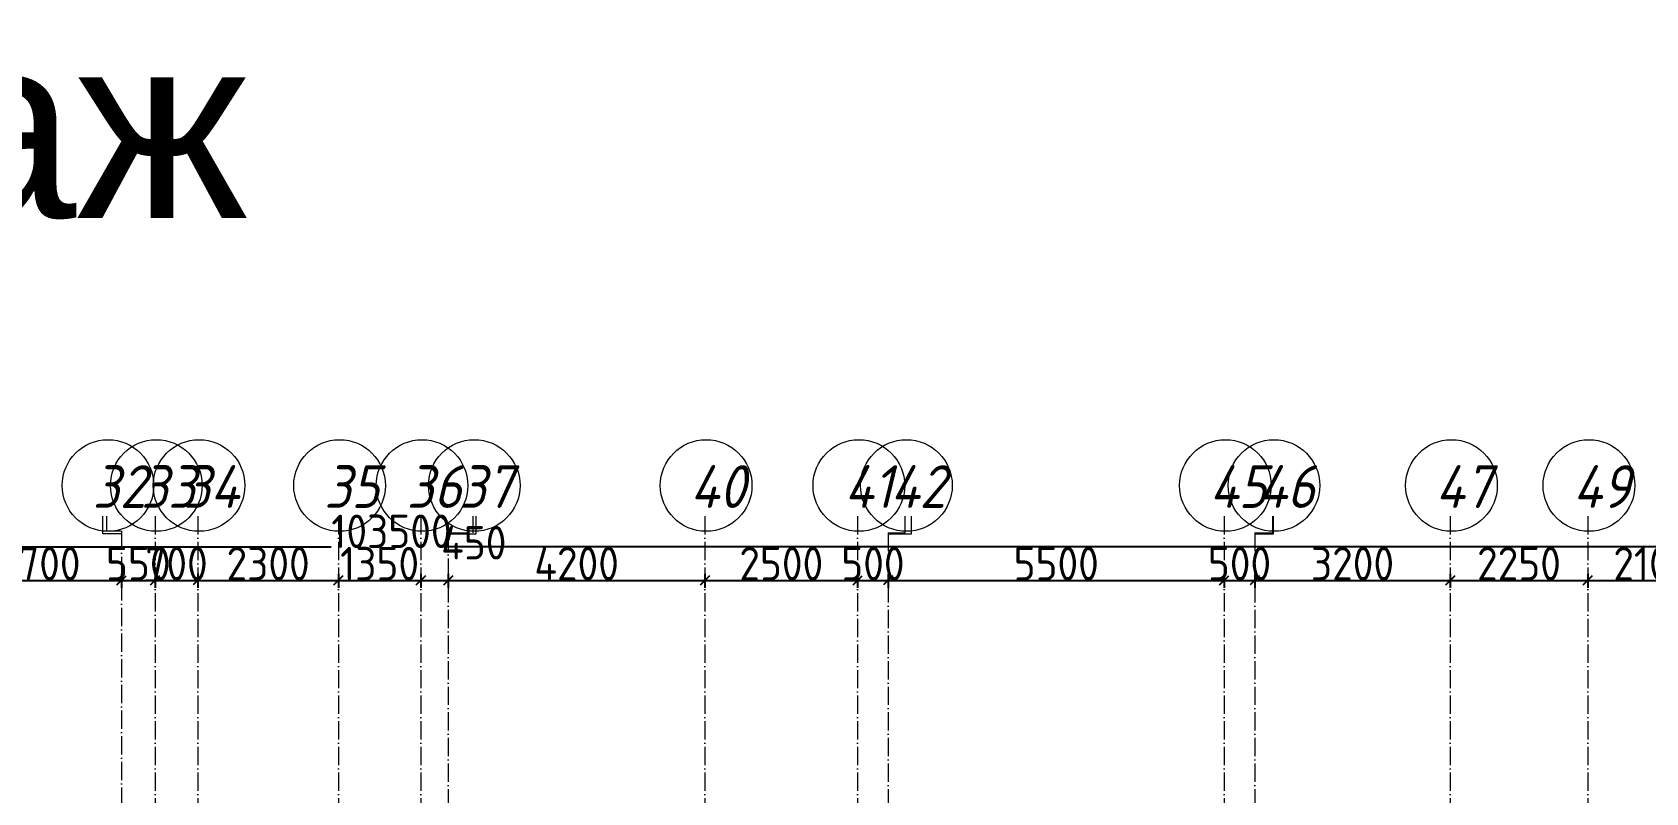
# Model space of a CAD drawing. Header units: millimetres. Extents: x -12989 to 629078, y -109036 to 555275.
# Drawn here: x 560058 to 586468, y 177145 to 189606 of the extents above; entities that cross this region are included whole.
import ezdxf

# ---------------------------------------------------------------- set-up
doc = ezdxf.new("R2010")
doc.units = ezdxf.units.MM
doc.linetypes.add('50_200_ШТРИХ_1Т_ш5_п1_п1_', pattern=[700, 500, -100, 0, -100])
for name, color, linetype, lineweight in [('A-____-____-DIMS', 7, 'Continuous', 9), ('S-GRID-____-IDEN', 7, 'Continuous', 9), ('S-GRID-____-OTLN', 7, 'Continuous', 9), ('S-GRID-____-OTLN-1', 7, '50_200_ШТРИХ_1Т_ш5_п1_п1_', 9)]:
    doc.layers.add(name, color=color, linetype=linetype, lineweight=lineweight)
doc.styles.add('ISOCPEUR_I_9', font='isocpeui.ttf', dxfattribs={"width": 0.9, "height": 250})
doc.styles.get("Standard").update_dxf_attribs({"font": 'arial.ttf'})
doc.styles.add('СПДС', font='isocpeur.ttf', dxfattribs={"width": 0.9})
doc.dimstyles.new('ISO-2_5_0_9К_БОЛЬШОЙ_ОСИ', dxfattribs={"dimscale": 304.8, "dimtxt": 248.995294, "dimasz": 0.492126, "dimexe": 0.393701, "dimexo": 0, "dimgap": 0, "dimtad": 1, "dimdec": 0, "dimzin": 0, "dimdsep": 46, "dimtxsty": 'ISOCPEUR_I_9', "dimblk1": 'OBLIQUE', "dimblk2": 'OBLIQUE', "dimsah": 1, "dimcen": 0.09, "dimdle": 0.393701, "dimazin": 0, "dimtfac": 1, "dimtdec": 4, "dimtix": 1, "dimtmove": 0, "dimatfit": 3, "dimfxl": 1, "dimtvp": 1, "dimtolj": 1, "dimtzin": 0, "dimarcsym": 2})
doc.dimstyles.new('ISO-2_5_0_9К_БОЛЬШОЙ_ОСИ_1', dxfattribs={"dimscale": 304.8, "dimtxt": 248.995294, "dimasz": 0.492126, "dimexe": 0.393701, "dimexo": 0, "dimgap": 0, "dimtad": 1, "dimdec": 0, "dimzin": 0, "dimdsep": 46, "dimtxsty": 'ISOCPEUR_I_9', "dimblk1": 'OBLIQUE', "dimblk2": 'OBLIQUE', "dimsah": 1, "dimcen": 0.09, "dimdle": 0.393701, "dimazin": 0, "dimtfac": 1, "dimtdec": 4, "dimtix": 1, "dimtmove": 1, "dimatfit": 3, "dimfxl": 1, "dimtvp": 1, "dimtolj": 1, "dimtzin": 0, "dimarcsym": 2})
doc.dimstyles.new('ISO-2_5_0_9К_БОЛЬШОЙ_ОСИ_2', dxfattribs={"dimscale": 304.8, "dimtxt": 248.995294, "dimasz": 0.492126, "dimexe": 0.393701, "dimexo": 0, "dimgap": 0, "dimtad": 1, "dimdec": 0, "dimzin": 0, "dimdsep": 46, "dimtxsty": 'ISOCPEUR_I_9', "dimblk1": 'OBLIQUE', "dimblk2": 'OBLIQUE', "dimsah": 1, "dimcen": 0.09, "dimdle": 0.393701, "dimazin": 0, "dimtfac": 1, "dimtdec": 4, "dimtix": 1, "dimtmove": 2, "dimatfit": 3, "dimfxl": 1, "dimtvp": 1, "dimtolj": 1, "dimtzin": 0, "dimarcsym": 2})

# ---------------------------------------------------------------- blocks, each defined once
blk = doc.blocks.new('Ось сетки - Круг_Ø6_00__ISO-2_5_0_9K_-25732049-АР1_План отверстий 3 этажа в осях 1-64_Ю-ЯЯ')
at = {"layer": 'S-GRID-____-IDEN'}
blk.add_circle((0, 0), 3, dxfattribs=at)
blk = doc.blocks.new('_Oblique')
at = {"color": 0, "linetype": 'ByBlock', "lineweight": -2}
blk.add_line((-0.5, -0.5), (0.5, 0.5), dxfattribs=at)
blk = doc.blocks.new('*D2851')
at = {"layer": 'A-____-____-DIMS', "color": 0, "lineweight": -2, "transparency": 16777216}
for p, q in [((325901, 2977), (328841, 2977)), ((326021, 3083), (326021, 2857)), ((328721, 3083), (328721, 2857))]:
    blk.add_line(p, q, dxfattribs=at)
at = {"layer": 'Defpoints', "color": 0, "transparency": 16777216}
for p in [(326021, 3083), (328721, 3083), (328721, 2977)]:
    blk.add_point(p, dxfattribs=at)
at = {"layer": 'A-____-____-DIMS', "color": 0, "lineweight": -2, "transparency": 16777216, "xscale": 150, "yscale": 150, "zscale": 150, "rotation": 180}
blk.add_blockref('_Oblique', (326021, 2977), dxfattribs=at)
at = {"layer": 'A-____-____-DIMS', "color": 0, "lineweight": -2, "transparency": 16777216, "xscale": 150, "yscale": 150, "zscale": 150}
blk.add_blockref('_Oblique', (328721, 2977), dxfattribs=at)
at = {"layer": 'A-____-____-DIMS', "color": 0, "transparency": 16777216, "insert": (327371, 3251), "char_height": 548.6, "attachment_point": 5, "style": 'СПДС'}
blk.add_mtext('\\A1;2700', dxfattribs=at)
blk = doc.blocks.new('*D2852')
at = {"layer": 'A-____-____-DIMS', "color": 0, "lineweight": -2, "transparency": 16777216}
for p, q in [((328721, 2977), (328571, 2977)), ((328721, 3083), (328721, 2857)), ((328721, 2977), (329271, 2977)), ((329271, 3083), (329271, 2857)), ((329271, 2977), (329421, 2977))]:
    blk.add_line(p, q, dxfattribs=at)
at = {"layer": 'Defpoints', "color": 0, "transparency": 16777216}
for p in [(328721, 3083), (329271, 3083), (329271, 2977)]:
    blk.add_point(p, dxfattribs=at)
at = {"layer": 'A-____-____-DIMS', "color": 0, "lineweight": -2, "transparency": 16777216, "xscale": 150, "yscale": 150, "zscale": 150}
blk.add_blockref('_Oblique', (328721, 2977), dxfattribs=at)
at = {"layer": 'A-____-____-DIMS', "color": 0, "lineweight": -2, "transparency": 16777216, "xscale": 150, "yscale": 150, "zscale": 150, "rotation": 180}
blk.add_blockref('_Oblique', (329271, 2977), dxfattribs=at)
at = {"layer": 'A-____-____-DIMS', "color": 0, "transparency": 16777216, "insert": (328996, 3251), "char_height": 548.6, "attachment_point": 5, "style": 'СПДС'}
blk.add_mtext('\\A1;550', dxfattribs=at)
blk = doc.blocks.new('*D2853')
at = {"layer": 'A-____-____-DIMS', "color": 0, "lineweight": -2, "transparency": 16777216}
for p, q in [((329271, 2977), (329121, 2977)), ((329271, 3083), (329271, 2857)), ((329271, 2977), (329971, 2977)), ((329971, 3083), (329971, 2857)), ((329971, 2977), (330121, 2977))]:
    blk.add_line(p, q, dxfattribs=at)
at = {"layer": 'Defpoints', "color": 0, "transparency": 16777216}
for p in [(329271, 3083), (329971, 3083), (329971, 2977)]:
    blk.add_point(p, dxfattribs=at)
at = {"layer": 'A-____-____-DIMS', "color": 0, "lineweight": -2, "transparency": 16777216, "xscale": 150, "yscale": 150, "zscale": 150}
blk.add_blockref('_Oblique', (329271, 2977), dxfattribs=at)
at = {"layer": 'A-____-____-DIMS', "color": 0, "lineweight": -2, "transparency": 16777216, "xscale": 150, "yscale": 150, "zscale": 150, "rotation": 180}
blk.add_blockref('_Oblique', (329971, 2977), dxfattribs=at)
at = {"layer": 'A-____-____-DIMS', "color": 0, "transparency": 16777216, "insert": (329621, 3251), "char_height": 548.6, "attachment_point": 5, "style": 'СПДС'}
blk.add_mtext('\\A1;700', dxfattribs=at)
blk = doc.blocks.new('*D2854')
at = {"layer": 'A-____-____-DIMS', "color": 0, "lineweight": -2, "transparency": 16777216}
for p, q in [((329851, 2977), (332391, 2977)), ((329971, 3083), (329971, 2857)), ((332271, 3083), (332271, 2857))]:
    blk.add_line(p, q, dxfattribs=at)
at = {"layer": 'Defpoints', "color": 0, "transparency": 16777216}
for p in [(329971, 3083), (332271, 3083), (332271, 2977)]:
    blk.add_point(p, dxfattribs=at)
at = {"layer": 'A-____-____-DIMS', "color": 0, "lineweight": -2, "transparency": 16777216, "xscale": 150, "yscale": 150, "zscale": 150, "rotation": 180}
blk.add_blockref('_Oblique', (329971, 2977), dxfattribs=at)
at = {"layer": 'A-____-____-DIMS', "color": 0, "lineweight": -2, "transparency": 16777216, "xscale": 150, "yscale": 150, "zscale": 150}
blk.add_blockref('_Oblique', (332271, 2977), dxfattribs=at)
at = {"layer": 'A-____-____-DIMS', "color": 0, "transparency": 16777216, "insert": (331121, 3251), "char_height": 548.6, "attachment_point": 5, "style": 'СПДС'}
blk.add_mtext('\\A1;2300', dxfattribs=at)
blk = doc.blocks.new('*D2855')
at = {"layer": 'A-____-____-DIMS', "color": 0, "lineweight": -2, "transparency": 16777216}
for p, q in [((332151, 2977), (333741, 2977)), ((332271, 3083), (332271, 2857)), ((333621, 3083), (333621, 2857))]:
    blk.add_line(p, q, dxfattribs=at)
at = {"layer": 'Defpoints', "color": 0, "transparency": 16777216}
for p in [(332271, 3083), (333621, 3083), (333621, 2977)]:
    blk.add_point(p, dxfattribs=at)
at = {"layer": 'A-____-____-DIMS', "color": 0, "lineweight": -2, "transparency": 16777216, "xscale": 150, "yscale": 150, "zscale": 150, "rotation": 180}
blk.add_blockref('_Oblique', (332271, 2977), dxfattribs=at)
at = {"layer": 'A-____-____-DIMS', "color": 0, "lineweight": -2, "transparency": 16777216, "xscale": 150, "yscale": 150, "zscale": 150}
blk.add_blockref('_Oblique', (333621, 2977), dxfattribs=at)
at = {"layer": 'A-____-____-DIMS', "color": 0, "transparency": 16777216, "insert": (332946, 3251), "char_height": 548.6, "attachment_point": 5, "style": 'СПДС'}
blk.add_mtext('\\A1;1350', dxfattribs=at)
blk = doc.blocks.new('*D2856')
at = {"layer": 'A-____-____-DIMS', "color": 0, "lineweight": -2, "transparency": 16777216}
for p, q in [((333501, 2977), (334191, 2977)), ((333621, 3083), (333621, 2857)), ((334071, 3083), (334071, 2857))]:
    blk.add_line(p, q, dxfattribs=at)
at = {"layer": 'Defpoints', "color": 0, "transparency": 16777216}
for p in [(333621, 3083), (334071, 3083), (334071, 2977)]:
    blk.add_point(p, dxfattribs=at)
at = {"layer": 'A-____-____-DIMS', "color": 0, "lineweight": -2, "transparency": 16777216, "xscale": 150, "yscale": 150, "zscale": 150, "rotation": 180}
blk.add_blockref('_Oblique', (333621, 2977), dxfattribs=at)
at = {"layer": 'A-____-____-DIMS', "color": 0, "lineweight": -2, "transparency": 16777216, "xscale": 150, "yscale": 150, "zscale": 150}
blk.add_blockref('_Oblique', (334071, 2977), dxfattribs=at)
at = {"layer": 'A-____-____-DIMS', "color": 0, "transparency": 16777216, "insert": (333953, 3868), "char_height": 548.6, "attachment_point": 1, "line_spacing_factor": 1.149209, "style": 'СПДС'}
blk.add_mtext('\\A1;450', dxfattribs=at)
blk = doc.blocks.new('*D2857')
at = {"layer": 'A-____-____-DIMS', "color": 0, "lineweight": -2, "transparency": 16777216}
for p, q in [((333951, 2977), (338391, 2977)), ((334071, 3083), (334071, 2857)), ((338271, 3083), (338271, 2857))]:
    blk.add_line(p, q, dxfattribs=at)
at = {"layer": 'Defpoints', "color": 0, "transparency": 16777216}
for p in [(334071, 3083), (338271, 3083), (338271, 2977)]:
    blk.add_point(p, dxfattribs=at)
at = {"layer": 'A-____-____-DIMS', "color": 0, "lineweight": -2, "transparency": 16777216, "xscale": 150, "yscale": 150, "zscale": 150, "rotation": 180}
blk.add_blockref('_Oblique', (334071, 2977), dxfattribs=at)
at = {"layer": 'A-____-____-DIMS', "color": 0, "lineweight": -2, "transparency": 16777216, "xscale": 150, "yscale": 150, "zscale": 150}
blk.add_blockref('_Oblique', (338271, 2977), dxfattribs=at)
at = {"layer": 'A-____-____-DIMS', "color": 0, "transparency": 16777216, "insert": (336171, 3251), "char_height": 548.6, "attachment_point": 5, "style": 'СПДС'}
blk.add_mtext('\\A1;4200', dxfattribs=at)
blk = doc.blocks.new('*D2858')
at = {"layer": 'A-____-____-DIMS', "color": 0, "lineweight": -2, "transparency": 16777216}
for p, q in [((338151, 2977), (340891, 2977)), ((338271, 3083), (338271, 2857)), ((340771, 3083), (340771, 2857))]:
    blk.add_line(p, q, dxfattribs=at)
at = {"layer": 'Defpoints', "color": 0, "transparency": 16777216}
for p in [(338271, 3083), (340771, 3083), (340771, 2977)]:
    blk.add_point(p, dxfattribs=at)
at = {"layer": 'A-____-____-DIMS', "color": 0, "lineweight": -2, "transparency": 16777216, "xscale": 150, "yscale": 150, "zscale": 150, "rotation": 180}
blk.add_blockref('_Oblique', (338271, 2977), dxfattribs=at)
at = {"layer": 'A-____-____-DIMS', "color": 0, "lineweight": -2, "transparency": 16777216, "xscale": 150, "yscale": 150, "zscale": 150}
blk.add_blockref('_Oblique', (340771, 2977), dxfattribs=at)
at = {"layer": 'A-____-____-DIMS', "color": 0, "transparency": 16777216, "insert": (339521, 3251), "char_height": 548.6, "attachment_point": 5, "style": 'СПДС'}
blk.add_mtext('\\A1;2500', dxfattribs=at)
blk = doc.blocks.new('*D2859')
at = {"layer": 'A-____-____-DIMS', "color": 0, "lineweight": -2, "transparency": 16777216}
for p, q in [((340771, 2977), (340621, 2977)), ((340771, 3083), (340771, 2857)), ((340771, 2977), (341271, 2977)), ((341271, 3083), (341271, 2857)), ((341271, 2977), (341421, 2977))]:
    blk.add_line(p, q, dxfattribs=at)
at = {"layer": 'Defpoints', "color": 0, "transparency": 16777216}
for p in [(340771, 3083), (341271, 3083), (341271, 2977)]:
    blk.add_point(p, dxfattribs=at)
at = {"layer": 'A-____-____-DIMS', "color": 0, "lineweight": -2, "transparency": 16777216, "xscale": 150, "yscale": 150, "zscale": 150}
blk.add_blockref('_Oblique', (340771, 2977), dxfattribs=at)
at = {"layer": 'A-____-____-DIMS', "color": 0, "lineweight": -2, "transparency": 16777216, "xscale": 150, "yscale": 150, "zscale": 150, "rotation": 180}
blk.add_blockref('_Oblique', (341271, 2977), dxfattribs=at)
at = {"layer": 'A-____-____-DIMS', "color": 0, "transparency": 16777216, "insert": (341021, 3251), "char_height": 548.6, "attachment_point": 5, "style": 'СПДС'}
blk.add_mtext('\\A1;500', dxfattribs=at)
blk = doc.blocks.new('*D2860')
at = {"layer": 'A-____-____-DIMS', "color": 0, "lineweight": -2, "transparency": 16777216}
for p, q in [((341151, 2977), (346891, 2977)), ((341271, 3083), (341271, 2857)), ((346771, 3083), (346771, 2857))]:
    blk.add_line(p, q, dxfattribs=at)
at = {"layer": 'Defpoints', "color": 0, "transparency": 16777216}
for p in [(341271, 3083), (346771, 3083), (346771, 2977)]:
    blk.add_point(p, dxfattribs=at)
at = {"layer": 'A-____-____-DIMS', "color": 0, "lineweight": -2, "transparency": 16777216, "xscale": 150, "yscale": 150, "zscale": 150, "rotation": 180}
blk.add_blockref('_Oblique', (341271, 2977), dxfattribs=at)
at = {"layer": 'A-____-____-DIMS', "color": 0, "lineweight": -2, "transparency": 16777216, "xscale": 150, "yscale": 150, "zscale": 150}
blk.add_blockref('_Oblique', (346771, 2977), dxfattribs=at)
at = {"layer": 'A-____-____-DIMS', "color": 0, "transparency": 16777216, "insert": (344021, 3251), "char_height": 548.6, "attachment_point": 5, "style": 'СПДС'}
blk.add_mtext('\\A1;5500', dxfattribs=at)
blk = doc.blocks.new('*D2861')
at = {"layer": 'A-____-____-DIMS', "color": 0, "lineweight": -2, "transparency": 16777216}
for p, q in [((346771, 2977), (346621, 2977)), ((346771, 3083), (346771, 2857)), ((346771, 2977), (347271, 2977)), ((347271, 3083), (347271, 2857)), ((347271, 2977), (347421, 2977))]:
    blk.add_line(p, q, dxfattribs=at)
at = {"layer": 'Defpoints', "color": 0, "transparency": 16777216}
for p in [(346771, 3083), (347271, 3083), (347271, 2977)]:
    blk.add_point(p, dxfattribs=at)
at = {"layer": 'A-____-____-DIMS', "color": 0, "lineweight": -2, "transparency": 16777216, "xscale": 150, "yscale": 150, "zscale": 150}
blk.add_blockref('_Oblique', (346771, 2977), dxfattribs=at)
at = {"layer": 'A-____-____-DIMS', "color": 0, "lineweight": -2, "transparency": 16777216, "xscale": 150, "yscale": 150, "zscale": 150, "rotation": 180}
blk.add_blockref('_Oblique', (347271, 2977), dxfattribs=at)
at = {"layer": 'A-____-____-DIMS', "color": 0, "transparency": 16777216, "insert": (347021, 3251), "char_height": 548.6, "attachment_point": 5, "style": 'СПДС'}
blk.add_mtext('\\A1;500', dxfattribs=at)
blk = doc.blocks.new('*D2862')
at = {"layer": 'A-____-____-DIMS', "color": 0, "lineweight": -2, "transparency": 16777216}
for p, q in [((347151, 2977), (350591, 2977)), ((347271, 3083), (347271, 2857)), ((350471, 3083), (350471, 2857))]:
    blk.add_line(p, q, dxfattribs=at)
at = {"layer": 'Defpoints', "color": 0, "transparency": 16777216}
for p in [(347271, 3083), (350471, 3083), (350471, 2977)]:
    blk.add_point(p, dxfattribs=at)
at = {"layer": 'A-____-____-DIMS', "color": 0, "lineweight": -2, "transparency": 16777216, "xscale": 150, "yscale": 150, "zscale": 150, "rotation": 180}
blk.add_blockref('_Oblique', (347271, 2977), dxfattribs=at)
at = {"layer": 'A-____-____-DIMS', "color": 0, "lineweight": -2, "transparency": 16777216, "xscale": 150, "yscale": 150, "zscale": 150}
blk.add_blockref('_Oblique', (350471, 2977), dxfattribs=at)
at = {"layer": 'A-____-____-DIMS', "color": 0, "transparency": 16777216, "insert": (348871, 3251), "char_height": 548.6, "attachment_point": 5, "style": 'СПДС'}
blk.add_mtext('\\A1;3200', dxfattribs=at)
blk = doc.blocks.new('*D2863')
at = {"layer": 'A-____-____-DIMS', "color": 0, "lineweight": -2, "transparency": 16777216}
for p, q in [((350351, 2977), (352841, 2977)), ((350471, 3083), (350471, 2857)), ((352721, 3083), (352721, 2857))]:
    blk.add_line(p, q, dxfattribs=at)
at = {"layer": 'Defpoints', "color": 0, "transparency": 16777216}
for p in [(350471, 3083), (352721, 3083), (352721, 2977)]:
    blk.add_point(p, dxfattribs=at)
at = {"layer": 'A-____-____-DIMS', "color": 0, "lineweight": -2, "transparency": 16777216, "xscale": 150, "yscale": 150, "zscale": 150, "rotation": 180}
blk.add_blockref('_Oblique', (350471, 2977), dxfattribs=at)
at = {"layer": 'A-____-____-DIMS', "color": 0, "lineweight": -2, "transparency": 16777216, "xscale": 150, "yscale": 150, "zscale": 150}
blk.add_blockref('_Oblique', (352721, 2977), dxfattribs=at)
at = {"layer": 'A-____-____-DIMS', "color": 0, "transparency": 16777216, "insert": (351596, 3251), "char_height": 548.6, "attachment_point": 5, "style": 'СПДС'}
blk.add_mtext('\\A1;2250', dxfattribs=at)
blk = doc.blocks.new('*D2864')
at = {"layer": 'A-____-____-DIMS', "color": 0, "lineweight": -2, "transparency": 16777216}
for p, q in [((352601, 2977), (354941, 2977)), ((352721, 3083), (352721, 2857)), ((354821, 3083), (354821, 2857))]:
    blk.add_line(p, q, dxfattribs=at)
at = {"layer": 'Defpoints', "color": 0, "transparency": 16777216}
for p in [(352721, 3083), (354821, 3083), (354821, 2977)]:
    blk.add_point(p, dxfattribs=at)
at = {"layer": 'A-____-____-DIMS', "color": 0, "lineweight": -2, "transparency": 16777216, "xscale": 150, "yscale": 150, "zscale": 150, "rotation": 180}
blk.add_blockref('_Oblique', (352721, 2977), dxfattribs=at)
at = {"layer": 'A-____-____-DIMS', "color": 0, "lineweight": -2, "transparency": 16777216, "xscale": 150, "yscale": 150, "zscale": 150}
blk.add_blockref('_Oblique', (354821, 2977), dxfattribs=at)
at = {"layer": 'A-____-____-DIMS', "color": 0, "transparency": 16777216, "insert": (353771, 3251), "char_height": 548.6, "attachment_point": 5, "style": 'СПДС'}
blk.add_mtext('\\A1;2100', dxfattribs=at)
blk = doc.blocks.new('*D2873')
at = {"layer": 'A-____-____-DIMS', "color": 0, "lineweight": -2, "transparency": 16777216}
for p, q in [((281301, 3529), (332155, 3529)), ((281421, 3635), (281421, 3409)), ((385041, 3529), (334032, 3529)), ((384921, 3635), (384921, 3409))]:
    blk.add_line(p, q, dxfattribs=at)
at = {"layer": 'Defpoints', "color": 0, "transparency": 16777216}
for p in [(281421, 3635), (384921, 3635), (384921, 3529)]:
    blk.add_point(p, dxfattribs=at)
at = {"layer": 'A-____-____-DIMS', "color": 0, "lineweight": -2, "transparency": 16777216, "xscale": 150, "yscale": 150, "zscale": 150, "rotation": 180}
blk.add_blockref('_Oblique', (281421, 3529), dxfattribs=at)
at = {"layer": 'A-____-____-DIMS', "color": 0, "lineweight": -2, "transparency": 16777216, "xscale": 150, "yscale": 150, "zscale": 150}
blk.add_blockref('_Oblique', (384921, 3529), dxfattribs=at)
at = {"layer": 'A-____-____-DIMS', "color": 0, "transparency": 16777216, "insert": (332155, 4055), "char_height": 548.6, "attachment_point": 1, "line_spacing_factor": 1.149209, "style": 'СПДС'}
blk.add_mtext('\\A1;103500', dxfattribs=at)
blk = doc.blocks.new('3эт')
at = {"layer": 'S-GRID-____-OTLN-1', "color": 251, "ltscale": 0.6, "true_color": 0x636466}
for p, q in [((328480.3, 3785.7), (328480.3, 4029.4)), ((329270.7, 4029.4), (329270.7, -33971.9)), ((329970.7, 4029.4), (329970.7, -9616.1)), ((332270.7, 4029.4), (332270.7, -33971.9)), ((333620.7, 4029.4), (333620.7, -20188)), ((334475.5, 3756), (334475.5, 4029.4)), ((338270.7, 4029.4), (338270.7, -33971.9)), ((340770.7, 4029.4), (340770.7, -33971.9)), ((341549.4, 3756), (341549.4, 4029.4)), ((346770.7, 4029.4), (346770.7, -33971.9)), ((347565.2, 3756), (347565.2, 4029.4)), ((350470.7, 4029.4), (350470.7, -33971.9)), ((352720.7, 4029.4), (352720.7, -33971.9)), ((328720.7, 3785.7), (328480.3, 3785.7)), ((328720.7, 3785.7), (328720.7, -33833.1)), ((334070.7, 3756), (334070.7, -20188)), ((334070.7, 3756), (334475.5, 3756)), ((341270.7, 3756), (341270.7, -33823.9)), ((341270.7, 3756), (341549.4, 3756)), ((347270.7, 3756), (347270.7, -33828.9)), ((347270.7, 3756), (347565.2, 3756))]:
    blk.add_line(p, q, dxfattribs=at)
at = {"layer": 'S-GRID-____-IDEN', "xscale": 250, "yscale": 250, "zscale": 99.99999999999993, "rotation": 180}
for p in [(328500.2, 4531.9), (329290.6, 4531.9), (329990.6, 4531.9), (332290.6, 4531.9), (333640.6, 4531.9), (334495.3, 4531.9), (338290.6, 4531.9), (340790.6, 4531.9), (341569.3, 4531.9), (346790.6, 4531.9), (347585.1, 4531.9), (350490.6, 4531.9), (352740.6, 4531.9)]:
    blk.add_blockref('Ось сетки - Круг_Ø6_00__ISO-2_5_0_9K_-25732049-АР1_План отверстий 3 этажа в осях 1-64_Ю-ЯЯ', p, dxfattribs=at)
at = {"layer": 'S-GRID-____-IDEN', "char_height": 700, "attachment_point": 1, "style": 'ISOCPEUR_I_9'}
for s, insert, width in [('32', (328248.7, 4864.3), 404.05), ('33', (329039.1, 4864.3), 404.05), ('34', (329730.1, 4864.3), 425.696), ('35', (332039.1, 4864.3), 404.05), ('36', (333389.1, 4864.3), 404.05), ('37', (334243.9, 4864.3), 404.05), ('40', (338030.1, 4864.3), 425.696), ('41', (340554, 4864.3), 367.975), ('42', (341308.8, 4864.3), 425.696), ('45', (346530.1, 4864.3), 425.696), ('46', (347324.6, 4864.3), 425.696), ('47', (350230.1, 4864.3), 425.696), ('49', (352480.1, 4864.3), 425.696)]:
    blk.add_mtext(s, dxfattribs=dict(at, insert=insert, width=width))
at = {"layer": 'A-____-____-DIMS'}
for base, p1, p2, dimstyle, override, picture, middle in [((384920.7, 3529.2), (281420.7, 3635.3), (384920.7, 3635.3), 'ISO-2_5_0_9К_БОЛЬШОЙ_ОСИ_2', {"dimtxt": 1.8, "dimpost": '<>', "dimtxsty": 'СПДС', "dimfxl": 103500}, '*D2873', (333093.6, 3689.2)), ((334070.7, 2977), (333620.7, 3083.1), (334070.7, 3083.1), 'ISO-2_5_0_9К_БОЛЬШОЙ_ОСИ_1', {"dimtxt": 1.8, "dimpost": '<>', "dimtxsty": 'СПДС', "dimfxl": 450}, '*D2856', (334446.8, 3136.9))]:
    dim = blk.add_linear_dim(base=base, p1=p1, p2=p2, dimstyle=dimstyle, override=override, dxfattribs=at)
    dim.commit()
    dim.dimension.update_dxf_attribs({"geometry": picture, "text_midpoint": middle, "dimtype": 160})
for base, p1, p2, override, picture, middle in [((328720.7, 2977), (326020.7, 3083.1), (328720.7, 3083.1), {"dimtxt": 1.8, "dimpost": '<>', "dimtxsty": 'СПДС', "dimfxl": 2700}, '*D2851', (327370.7, 3251.3)), ((329270.7, 2977), (328720.7, 3083.1), (329270.7, 3083.1), {"dimtxt": 1.8, "dimpost": '<>', "dimtxsty": 'СПДС', "dimfxl": 550}, '*D2852', (328995.7, 3251.3)), ((329970.7, 2977), (329270.7, 3083.1), (329970.7, 3083.1), {"dimtxt": 1.8, "dimpost": '<>', "dimtxsty": 'СПДС', "dimfxl": 700}, '*D2853', (329620.7, 3251.3)), ((332270.7, 2977), (329970.7, 3083.1), (332270.7, 3083.1), {"dimtxt": 1.8, "dimpost": '<>', "dimtxsty": 'СПДС', "dimfxl": 2300}, '*D2854', (331120.7, 3251.3)), ((333620.7, 2977), (332270.7, 3083.1), (333620.7, 3083.1), {"dimtxt": 1.8, "dimpost": '<>', "dimtxsty": 'СПДС', "dimfxl": 1350}, '*D2855', (332945.7, 3251.3)), ((338270.7, 2977), (334070.7, 3083.1), (338270.7, 3083.1), {"dimtxt": 1.8, "dimpost": '<>', "dimtxsty": 'СПДС', "dimfxl": 4200}, '*D2857', (336170.7, 3251.3)), ((340770.7, 2977), (338270.7, 3083.1), (340770.7, 3083.1), {"dimtxt": 1.8, "dimpost": '<>', "dimtxsty": 'СПДС', "dimfxl": 2500}, '*D2858', (339520.7, 3251.3)), ((341270.7, 2977), (340770.7, 3083.1), (341270.7, 3083.1), {"dimtxt": 1.8, "dimpost": '<>', "dimtxsty": 'СПДС', "dimfxl": 500}, '*D2859', (341020.7, 3251.3)), ((346770.7, 2977), (341270.7, 3083.1), (346770.7, 3083.1), {"dimtxt": 1.8, "dimpost": '<>', "dimtxsty": 'СПДС', "dimfxl": 5500}, '*D2860', (344020.7, 3251.3)), ((347270.7, 2977), (346770.7, 3083.1), (347270.7, 3083.1), {"dimtxt": 1.8, "dimpost": '<>', "dimtxsty": 'СПДС', "dimfxl": 500}, '*D2861', (347020.7, 3251.3)), ((350470.7, 2977), (347270.7, 3083.1), (350470.7, 3083.1), {"dimtxt": 1.8, "dimpost": '<>', "dimtxsty": 'СПДС', "dimfxl": 3200}, '*D2862', (348870.7, 3251.3)), ((352720.7, 2977), (350470.7, 3083.1), (352720.7, 3083.1), {"dimtxt": 1.8, "dimpost": '<>', "dimtxsty": 'СПДС', "dimfxl": 2250}, '*D2863', (351595.7, 3251.3)), ((354820.7, 2977), (352720.7, 3083.1), (354820.7, 3083.1), {"dimtxt": 1.8, "dimpost": '<>', "dimtxsty": 'СПДС', "dimfxl": 2100}, '*D2864', (353770.7, 3251.3))]:
    dim = blk.add_linear_dim(base=base, p1=p1, p2=p2, dimstyle='ISO-2_5_0_9К_БОЛЬШОЙ_ОСИ', override=override, dxfattribs=at)
    dim.commit()
    dim.dimension.update_dxf_attribs({"geometry": picture, "text_midpoint": middle})

msp = doc.modelspace()

# ---------------------------------------------------------------- linework, layer by layer
at = {"layer": 'S-GRID-____-OTLN'}
for p, q in [((561212.9046, 181389.0022), (561212.9046, 181677.2598)), ((567321.3943, 181389.0022), (567321.3943, 181677.2598)), ((574450.8863, 181389.0022), (574450.8863, 181677.2598)), ((580377.2373, 181389.0022), (580377.2373, 181677.2598)), ((561517.7976, 181389.0022), (561212.9046, 181389.0022)), ((566867.7976, 181389.0022), (567321.3943, 181389.0022)), ((574067.7976, 181389.0022), (574450.8863, 181389.0022)), ((580067.7976, 181389.0022), (580377.2373, 181389.0022))]:
    msp.add_line(p, q, dxfattribs=at)

# ---------------------------------------------------------------- block references
msp.add_blockref('3эт', (232797.0902, 177647.8646))

# ---------------------------------------------------------------- texts
at = {"color": 1, "lineweight": 30, "insert": (550898.2265, 189561.1558), "char_height": 3000, "attachment_point": 1}
msp.add_mtext_dynamic_manual_height_columns('2 этаж', width=55251, gutter_width=1, heights=[0], dxfattribs=at)

doc.saveas('drawing.dxf')
